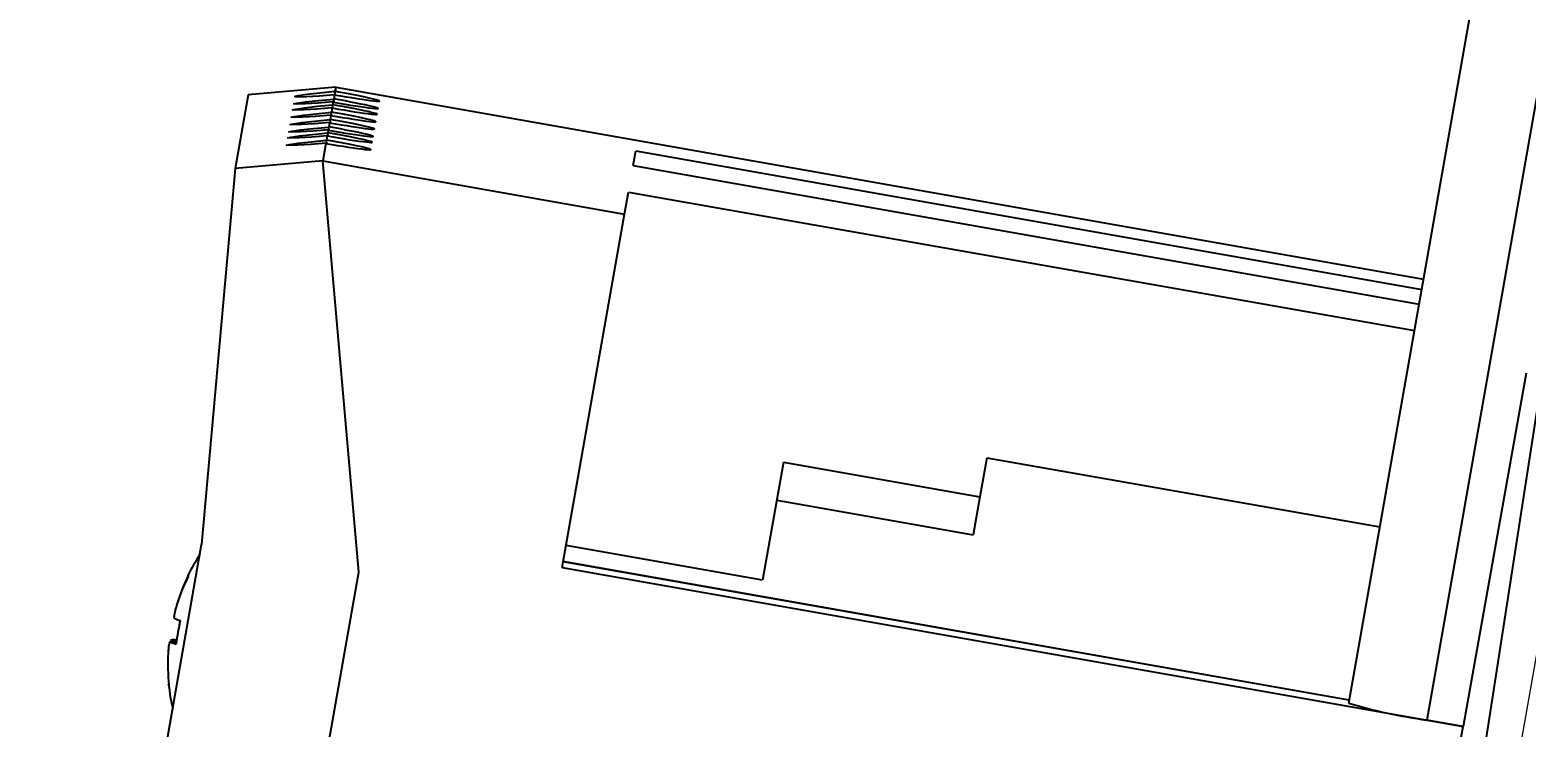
# Model space of a CAD drawing. Header units: millimetres. Extents: x -294 to 2792, y 5 to 1659.
# Drawn here: x 2295.09 to 2332.58, y 887 to 904.47 of the extents above; entities that cross this region are included whole.
import ezdxf

# ---------------------------------------------------------------- set-up
doc = ezdxf.new("R2010")
doc.units = ezdxf.units.MM
doc.layers.get('0').update_dxf_attribs({"lineweight": 18})
doc.styles.get("Standard").update_dxf_attribs({"font": 'txt.shx'})
doc.dimstyles.new('ISO-25', dxfattribs={"dimtxt": 2.5, "dimasz": 2.5, "dimexe": 1.25, "dimexo": 0.625, "dimtad": 1, "dimtxsty": 'Standard', "dimcen": 2.5, "dimdle": 5, "dimadec": 0, "dimazin": 0, "dimtfac": 1, "dimtmove": 0, "dimatfit": 3, "dimfxl": 1, "dimarcsym": 0})

# ---------------------------------------------------------------- blocks, each defined once
blk = doc.blocks.new('*X11')
for points in [[(2253.221, 1111.43), (2254.388, 1111.224), (2254.422, 1114.829)], [(2188.224, 742.813), (2189.391, 742.607), (2188.19, 739.208)]]:
    blk.add_hatch(color=0).paths.add_polyline_path(points, flags=0)
at = {"color": 0, "lineweight": -2}
for p, q in [((2368.147, 1094.776), (2253.437, 1115.003)), ((2253.804, 1111.327), (2221.935, 930.584)), ((2188.807, 742.71), (2220.677, 923.453)), ((2301.915, 719.156), (2187.205, 739.382))]:
    blk.add_line(p, q, dxfattribs=at)
at = {"color": 0, "insert": (2221.306, 927.019), "char_height": 3.5, "width": 23.5, "attachment_point": 5}
blk.add_mtext('381,42', dxfattribs=at)

msp = doc.modelspace()

# ---------------------------------------------------------------- linework, layer by layer
at = {"color": 1}
msp.add_line((2302.9, 718.98), (2362.099, 1054.718), dxfattribs=at)
at = {"color": 7, "linetype": 'Continuous', "lineweight": 25}
for p, q in [((2328.137, 887.597), (2331.781, 908.263)), ((2333.737, 907.842), (2330.093, 887.175)), ((2300.56, 902.84), (2300.235, 900.995)), ((2302.752, 903.031), (2300.56, 902.84)), ((2302.719, 902.847), (2302.7, 902.736)), ((2302.719, 902.843), (2302.7, 902.74)), ((2302.719, 902.847), (2302.72, 902.843)), ((2302.752, 903.031), (2302.732, 902.921)), ((2302.739, 902.84), (2302.732, 902.921)), ((2302.752, 903.031), (2302.733, 902.924)), ((2302.74, 902.839), (2302.733, 902.924)), ((2302.752, 903.031), (2330.011, 898.225)), ((2302.661, 902.515), (2302.641, 902.404)), ((2302.66, 902.511), (2302.642, 902.408)), ((2302.661, 902.515), (2302.661, 902.511)), ((2302.687, 902.662), (2302.674, 902.589)), ((2302.686, 902.659), (2302.674, 902.592)), ((2302.682, 902.507), (2302.674, 902.592)), ((2302.681, 902.507), (2302.674, 902.589)), ((2302.687, 902.662), (2302.687, 902.659)), ((2302.708, 902.655), (2302.7, 902.74)), ((2302.707, 902.655), (2302.7, 902.736)), ((2302.596, 902.146), (2302.576, 902.035)), ((2302.595, 902.142), (2302.577, 902.039)), ((2302.596, 902.146), (2302.596, 902.142)), ((2302.628, 902.33), (2302.609, 902.22)), ((2302.627, 902.327), (2302.609, 902.223)), ((2302.617, 902.138), (2302.609, 902.223)), ((2302.616, 902.138), (2302.609, 902.22)), ((2302.628, 902.33), (2302.628, 902.326)), ((2302.648, 902.323), (2302.641, 902.404)), ((2302.649, 902.323), (2302.642, 902.408)), ((2302.537, 901.814), (2302.517, 901.703)), ((2302.536, 901.81), (2302.518, 901.707)), ((2302.526, 901.622), (2302.518, 901.707)), ((2302.537, 901.814), (2302.537, 901.81)), ((2302.563, 901.961), (2302.55, 901.887)), ((2302.557, 901.806), (2302.55, 901.887)), ((2302.562, 901.958), (2302.551, 901.891)), ((2302.558, 901.806), (2302.551, 901.891)), ((2302.563, 901.961), (2302.563, 901.957)), ((2302.583, 901.954), (2302.576, 902.035)), ((2302.584, 901.954), (2302.577, 902.039)), ((2302.504, 901.629), (2302.426, 901.186)), ((2302.504, 901.625), (2302.426, 901.186)), ((2302.504, 901.629), (2302.505, 901.625)), ((2302.525, 901.622), (2302.517, 901.703)), ((2310.204, 901.071), (2310.269, 901.44)), ((2310.269, 901.44), (2329.965, 897.967)), ((2300.235, 900.995), (2299.391, 891.574)), ((2302.426, 901.186), (2300.235, 900.995)), ((2303.33, 890.88), (2302.426, 901.186)), ((2302.426, 901.186), (2309.989, 899.853)), ((2310.204, 901.071), (2329.9, 897.598)), ((2309.989, 899.853), (2310.087, 900.406)), ((2310.087, 900.406), (2329.783, 896.933)), ((2308.427, 890.996), (2309.989, 899.853)), ((2332.582, 895.869), (2331.003, 887.015)), ((2331.189, 884.171), (2332.983, 895.739)), ((2313.97, 893.633), (2313.449, 890.681)), ((2313.97, 893.633), (2318.894, 892.765)), ((2319.067, 893.749), (2318.894, 892.765)), ((2319.067, 893.749), (2328.915, 892.013)), ((2318.894, 892.765), (2318.727, 891.817)), ((2313.803, 892.685), (2318.727, 891.817)), ((2297.518, 880.955), (2299.391, 891.574)), ((2313.449, 890.681), (2308.525, 891.549)), ((2301.458, 880.261), (2303.33, 890.88)), ((2308.427, 890.996), (2331.003, 887.015)), ((2328.15, 887.671), (2308.454, 891.144)), ((2328.15, 887.67), (2308.454, 891.143)), ((2298.762, 890.054), (2298.765, 890.054)), ((2298.755, 889.108), (2298.599, 889.136)), ((2298.755, 889.108), (2298.6, 889.135)), ((2298.608, 889.179), (2298.761, 889.152)), ((2331.003, 887.015), (2330.093, 887.175)), ((2330.514, 884.281), (2331.003, 887.015))]:
    msp.add_line(p, q, dxfattribs=at)
for points in [[(2302.732, 902.921), (2302.351, 902.885), (2302.026, 902.848), (2301.808, 902.818), (2301.73, 902.797), (2301.803, 902.789), (2302.017, 902.796), (2302.339, 902.816), (2302.719, 902.847)], [(2302.661, 902.515), (2302.28, 902.484), (2301.958, 902.464), (2301.744, 902.457), (2301.671, 902.465), (2301.749, 902.485), (2301.967, 902.516), (2302.292, 902.553), (2302.674, 902.589)], [(2302.687, 902.662), (2302.306, 902.632), (2301.984, 902.612), (2301.77, 902.605), (2301.697, 902.612), (2301.775, 902.633), (2301.993, 902.664), (2302.318, 902.7), (2302.7, 902.736)], [(2302.596, 902.146), (2302.215, 902.115), (2301.893, 902.095), (2301.679, 902.088), (2301.606, 902.096), (2301.684, 902.116), (2301.902, 902.147), (2302.227, 902.183), (2302.609, 902.22)], [(2302.628, 902.33), (2302.247, 902.3), (2301.926, 902.28), (2301.712, 902.273), (2301.638, 902.28), (2301.717, 902.301), (2301.935, 902.332), (2302.259, 902.368), (2302.641, 902.404)], [(2302.537, 901.814), (2302.156, 901.783), (2301.835, 901.763), (2301.621, 901.756), (2301.547, 901.764), (2301.626, 901.784), (2301.844, 901.815), (2302.168, 901.851), (2302.55, 901.887)], [(2302.563, 901.961), (2302.182, 901.931), (2301.861, 901.911), (2301.647, 901.904), (2301.573, 901.911), (2301.652, 901.932), (2301.87, 901.963), (2302.194, 901.999), (2302.576, 902.035)], [(2302.504, 901.629), (2302.124, 901.599), (2301.802, 901.578), (2301.588, 901.572), (2301.515, 901.579), (2301.593, 901.6), (2301.811, 901.631), (2302.136, 901.667), (2302.517, 901.703)], [(2298.571, 888.054), (2298.568, 888.055), (2298.565, 888.057), (2298.564, 888.059), (2298.564, 888.062), (2298.565, 888.065), (2298.567, 888.068), (2298.569, 888.07)]]:
    msp.add_lwpolyline(points, dxfattribs=at)
for centre, radius, start, end in [((2303.536, 888.592), 5, 146.9261, 153.8879), ((2303.527, 888.582), 4.984, 153.9127, 163.0905), ((2303.531, 888.604), 4.984, 153.9127, 163.0905), ((2299.071, 890.789), 0.0248, 170.8774, 216.6914), ((2299.154, 890.7), 1.073, 245.2363, 253.8739), ((2304.306, 888.404), 5.595, 166.9286, 173.0714), ((2304.32, 888.507), 5.591, 167.9846, 170.5326), ((2299.05, 890.11), 1.073, 245.2363, 253.8739), ((2298.697, 888.11), 1.073, 86.1261, 94.7637), ((2303.527, 888.582), 4.984, 176.9095, 186.0873), ((2303.536, 888.592), 5, 186.1121, 193.0739), ((2331.928, 900.457), 13.408, 253.5738, 262.1341)]:
    msp.add_arc(centre, radius, start, end, dxfattribs=at)
for centre in [(2302.726, 902.884), (2302.667, 902.552), (2302.693, 902.699), (2302.602, 902.183), (2302.635, 902.367), (2302.511, 901.666), (2302.544, 901.851), (2302.57, 901.998)]:
    msp.add_ellipse(centre, major_axis=(-1.122, 0.198), ratio=0.036197, start_param=1.570796, end_param=4.712389, dxfattribs=at)
for points, knots in [([(2298.758, 890.032), (2298.749, 890), (2298.73, 889.935), (2298.71, 889.846), (2298.698, 889.776), (2298.697, 889.736), (2298.702, 889.729), (2298.704, 889.726)], [0, 0, 0, 0, 0.0671806, 0.1343852, 0.2010607, 0.2675054, 0.3146702, 0.3146702, 0.3146702, 0.3146702]), ([(2298.6, 889.135), (2298.596, 889.134), (2298.588, 889.131), (2298.576, 889.085), (2298.564, 889.013), (2298.555, 888.931), (2298.552, 888.874), (2298.55, 888.851)], [0, 0, 0, 0, 0.0626241, 0.1252705, 0.1874237, 0.2493618, 0.2933276, 0.2933276, 0.2933276, 0.2933276])]:
    msp.add_open_spline(points, degree=3, knots=knots, dxfattribs=at)

# ---------------------------------------------------------------- dimensions: what is measured, and where the dimension line sits
at = {"color": 1}
dim = msp.add_linear_dim(base=(2254.422, 1114.829), p1=(2302.899, 718.982), p2=(2369.131, 1094.603), angle=80, dimstyle='ISO-25', override={"dimtxt": 3.5, "dimasz": 3.556, "dimexe": 1, "dimexo": 1, "dimgap": 1.524, "dimtih": 1, "dimtoh": 1, "dimzin": 0, "dimsah": 1, "dimdle": 7.112, "dimadec": 2, "dimtolj": 1, "dimtzin": 0}, dxfattribs=at)
dim.commit()
dim.dimension.update_dxf_attribs({"geometry": '*X11', "text_midpoint": (2221.306, 927.019)})

doc.saveas('drawing.dxf')
